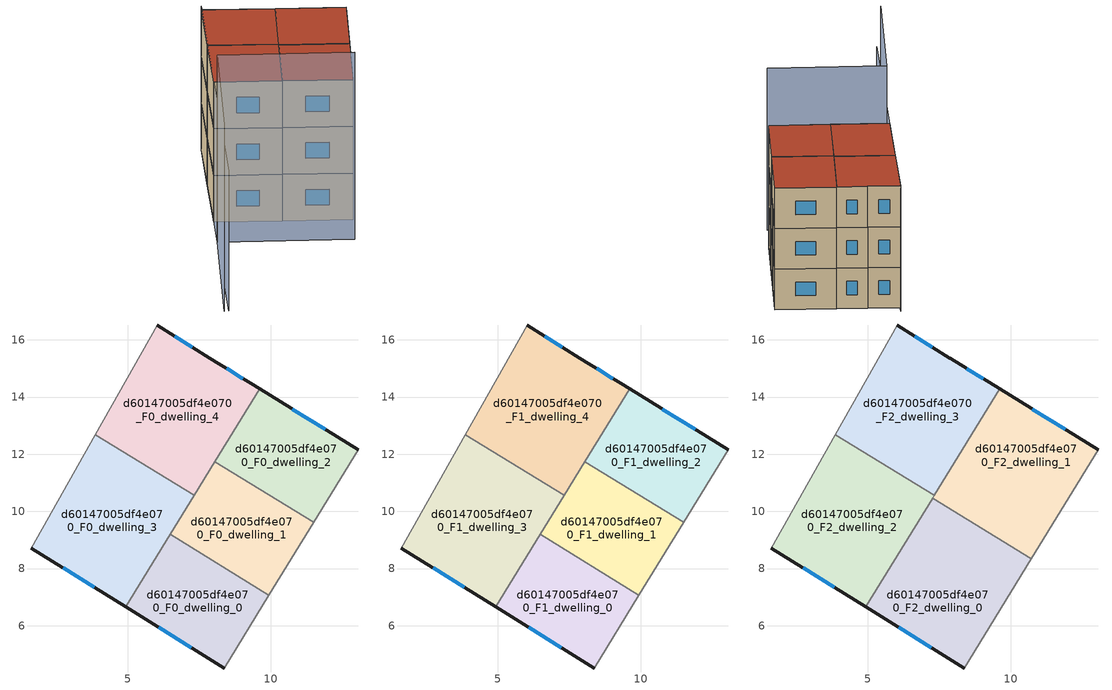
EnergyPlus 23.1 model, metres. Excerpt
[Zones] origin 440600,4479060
d60147005df4e070_F0_dwelling_0
 floor ground (EU_floor_Construction): 9.94,7.08 8.38,4.52 4.93,6.66 6.49,9.19 z0
 wall outside (EU_wall_Construction): 4.93,6.66 8.38,4.52 z0:3
 wall to d60147005df4e070_F0_dwelling_1 (EU_wall_Construction): 9.94,7.08 6.49,9.19 z0:3
 wall adiabatic (EU_wall_Construction): 8.38,4.52 9.94,7.08 z0:3
 wall to d60147005df4e070_F0_dwelling_3 (EU_wall_Construction): 6.49,9.19 4.93,6.66 z0:3
 window (EU_Window_Construction): 6.08,5.94 7.22,5.24 z1:2
d60147005df4e070_F0_dwelling_1
 floor ground (EU_floor_Construction): 11.5,9.62 9.94,7.08 6.49,9.19 8.05,11.74 z0
 wall to d60147005df4e070_F0_dwelling_2 (EU_wall_Construction): 11.5,9.62 8.05,11.74 z0:3
 wall adiabatic (EU_wall_Construction): 9.94,7.08 11.5,9.62 z0:3
 wall to d60147005df4e070_F0_dwelling_4 (EU_wall_Construction): 8.05,11.74 7.33,10.56 z0:3
 wall to d60147005df4e070_F0_dwelling_3 (EU_wall_Construction): 7.33,10.56 6.49,9.19 z0:3
d60147005df4e070_F0_dwelling_2
 floor ground (EU_floor_Construction): 13.06,12.16 11.5,9.62 8.05,11.74 9.61,14.29 z0
 wall outside (EU_wall_Construction): 13.06,12.16 9.61,14.29 z0:3
 wall adiabatic (EU_wall_Construction): 11.5,9.62 13.06,12.16 z0:3
 wall to d60147005df4e070_F0_dwelling_4 (EU_wall_Construction): 9.61,14.29 8.05,11.74 z0:3
 window (EU_Window_Construction): 11.9,12.87 10.76,13.57 z1:2
d60147005df4e070_F0_dwelling_3
 floor ground (EU_floor_Construction): 7.33,10.56 4.93,6.66 1.63,8.71 3.87,12.68 z0
 wall outside (EU_wall_Construction): 1.63,8.71 4.93,6.66 z0:3
 wall to d60147005df4e070_F0_dwelling_4 (EU_wall_Construction): 7.33,10.56 3.87,12.68 z0:3
 wall adiabatic (EU_wall_Construction): 3.87,12.68 1.63,8.71 z0:3
 window (EU_Window_Construction): 2.74,8.02 3.83,7.34 z1:2
d60147005df4e070_F0_dwelling_4
 floor ground (EU_floor_Construction): 7.88,15.36 9.61,14.29 7.33,10.56 3.87,12.68 6.04,16.52 z0
 wall outside (EU_wall_Construction): 9.61,14.29 7.88,15.36 6.04,16.52 z0:3
 wall adiabatic (EU_wall_Construction): 6.04,16.52 3.87,12.68 z0:3
 window (EU_Window_Construction): 7.26,15.75 6.65,16.13 / 9.03,14.65 8.46,15 z1:2
d60147005df4e070_F1_dwelling_0
 floor to d60147005df4e070_F0_dwelling_0 (EU_floor_Construction): 9.94,7.08 8.38,4.52 4.93,6.66 6.49,9.19 z3
 wall outside (EU_wall_Construction): 4.93,6.66 8.38,4.52 z3:6
 wall to d60147005df4e070_F1_dwelling_1 (EU_wall_Construction): 9.94,7.08 6.49,9.19 z3:6
 wall adiabatic (EU_wall_Construction): 8.38,4.52 9.94,7.08 z3:6
 wall to d60147005df4e070_F1_dwelling_3 (EU_wall_Construction): 6.49,9.19 4.93,6.66 z3:6
 window (EU_Window_Construction): 6.08,5.94 7.22,5.24 z4:5
d60147005df4e070_F1_dwelling_1
 floor to d60147005df4e070_F0_dwelling_1 (EU_floor_Construction): 11.5,9.62 9.94,7.08 6.49,9.19 8.05,11.74 z3
 wall to d60147005df4e070_F1_dwelling_2 (EU_wall_Construction): 11.5,9.62 8.05,11.74 z3:6
 wall adiabatic (EU_wall_Construction): 9.94,7.08 11.5,9.62 z3:6
 wall to d60147005df4e070_F1_dwelling_4 (EU_wall_Construction): 8.05,11.74 7.33,10.56 z3:6
 wall to d60147005df4e070_F1_dwelling_3 (EU_wall_Construction): 7.33,10.56 6.49,9.19 z3:6
d60147005df4e070_F1_dwelling_2
 floor to d60147005df4e070_F0_dwelling_2 (EU_floor_Construction): 13.06,12.16 11.5,9.62 8.05,11.74 9.61,14.29 z3
 wall outside (EU_wall_Construction): 13.06,12.16 9.61,14.29 z3:6
 wall adiabatic (EU_wall_Construction): 11.5,9.62 13.06,12.16 z3:6
 wall to d60147005df4e070_F1_dwelling_4 (EU_wall_Construction): 9.61,14.29 8.05,11.74 z3:6
 window (EU_Window_Construction): 11.9,12.87 10.76,13.57 z4:5
d60147005df4e070_F1_dwelling_3
 floor to d60147005df4e070_F0_dwelling_3 (EU_floor_Construction): 7.33,10.56 4.93,6.66 1.63,8.71 3.87,12.68 z3
 wall outside (EU_wall_Construction): 1.63,8.71 4.93,6.66 z3:6
 wall to d60147005df4e070_F1_dwelling_4 (EU_wall_Construction): 7.33,10.56 3.87,12.68 z3:6
 wall adiabatic (EU_wall_Construction): 3.87,12.68 1.63,8.71 z3:6
 window (EU_Window_Construction): 2.74,8.02 3.83,7.34 z4:5
d60147005df4e070_F1_dwelling_4
 floor to d60147005df4e070_F0_dwelling_4 (EU_floor_Construction): 7.88,15.36 9.61,14.29 7.33,10.56 3.87,12.68 6.04,16.52 z3
 wall outside (EU_wall_Construction): 9.61,14.29 7.88,15.36 6.04,16.52 z3:6
 wall adiabatic (EU_wall_Construction): 6.04,16.52 3.87,12.68 z3:6
 window (EU_Window_Construction): 7.26,15.75 6.65,16.13 / 9.03,14.65 8.46,15 z4:5
d60147005df4e070_F2_dwelling_0
 floor to d60147005df4e070_F1_dwelling_0 (EU_floor_Construction): 9.94,7.08 8.38,4.52 4.93,6.66 6.49,9.19 z6
 floor to d60147005df4e070_F1_dwelling_1 (EU_floor_Construction): 10.72,8.35 9.94,7.08 6.49,9.19 7.27,10.46 z6
 wall outside (EU_wall_Construction): 4.93,6.66 8.38,4.52 z6:9
 wall adiabatic (EU_wall_Construction): 8.38,4.52 10.72,8.35 z6:9
 wall to d60147005df4e070_F2_dwelling_1 (EU_wall_Construction): 10.72,8.35 7.27,10.46 z6:9
 wall to d60147005df4e070_F2_dwelling_2 (EU_wall_Construction): 7.27,10.46 4.93,6.66 z6:9
 window (EU_Window_Construction): 6.08,5.94 7.22,5.24 z7:8
 roof outside (EU_roof_Construction): 8.38,4.52 10.72,8.35 7.27,10.46 4.93,6.66 z9
d60147005df4e070_F2_dwelling_1
 floor to d60147005df4e070_F1_dwelling_1 (EU_floor_Construction): 11.5,9.62 10.72,8.35 7.27,10.46 8.05,11.74 z6
 floor to d60147005df4e070_F1_dwelling_2 (EU_floor_Construction): 13.06,12.16 11.5,9.62 8.05,11.74 9.61,14.29 z6
 wall outside (EU_wall_Construction): 13.06,12.16 9.61,14.29 z6:9
 wall adiabatic (EU_wall_Construction): 10.72,8.35 13.06,12.16 z6:9
 wall to d60147005df4e070_F2_dwelling_3 (EU_wall_Construction): 9.61,14.29 7.33,10.56 z6:9
 wall to d60147005df4e070_F2_dwelling_2 (EU_wall_Construction): 7.33,10.56 7.27,10.46 z6:9
 window (EU_Window_Construction): 11.9,12.87 10.76,13.57 z7:8
 roof outside (EU_roof_Construction): 10.72,8.35 13.06,12.16 9.61,14.29 7.27,10.46 z9
d60147005df4e070_F2_dwelling_2
 floor to d60147005df4e070_F1_dwelling_3 (EU_floor_Construction): 7.33,10.56 4.93,6.66 1.63,8.71 3.87,12.68 z6
 wall outside (EU_wall_Construction): 1.63,8.71 4.93,6.66 z6:9
 wall adiabatic (EU_wall_Construction): 3.87,12.68 1.63,8.71 z6:9
 wall to d60147005df4e070_F2_dwelling_3 (EU_wall_Construction): 7.33,10.56 3.87,12.68 z6:9
 window (EU_Window_Construction): 2.74,8.02 3.83,7.34 z7:8
 roof outside (EU_roof_Construction): 4.93,6.66 7.33,10.56 3.87,12.68 1.63,8.71 z9
d60147005df4e070_F2_dwelling_3
 floor to d60147005df4e070_F1_dwelling_4 (EU_floor_Construction): 7.89,15.35 9.61,14.29 7.33,10.56 3.87,12.68 6.04,16.52 7.88,15.36 z6
 wall outside (EU_wall_Construction): 9.61,14.29 7.89,15.35 7.88,15.36 6.04,16.52 z6:9
 wall adiabatic (EU_wall_Construction): 6.04,16.52 3.87,12.68 z6:9
 window (EU_Window_Construction): 9.04,14.64 8.47,15 / 7.26,15.75 6.65,16.13 z7:8
 roof outside (EU_roof_Construction): 7.33,10.56 9.61,14.29 7.89,15.35 7.88,15.36 6.04,16.52 3.87,12.68 z9
shading: -4.03,-0.69 0.41,6.57 / 0.41,6.57 7.12,2.48 z0:12; 6.31,16.93 -3.79,-0.83 z0:9
[Building]
EU S2 Campaign: North Axis=0; Terrain=City; Solar Distribution=FullExterior
[Site:Location]
Madrid: Latitude=40.5; Longitude=-3.5; Time Zone=1; Elevation=609
[SizingPeriod:WeatherFileDays]
AnnualSizingPeriod: Begin Month=1; Begin Day of Month=1; End Month=12; End Day of Month=31; Day of Week for Start Day=Monday; Use Weather File Daylight Saving Period=No; Use Weather File Rain and Snow Indicators=No
[MATERIAL]
EU_InternalMass_Material: Roughness=MediumRough; Thickness=0.1; Conductivity=1; Density=1800; Specific Heat=900; Thermal Absorptance=0.9; Solar Absorptance=0.7; Visible Absorptance=0.7
[MATERIAL:NOMASS] Roughness=MediumRough; Thermal Absorptance=0.9; Solar Absorptance=0.7; Visible Absorptance=0.7
Name | Thermal Resistance
EU_wall_NoMass | 0.459673
EU_roof_NoMass | 0.495815
EU_floor_NoMass | 0.788942
[WINDOWMATERIAL:SIMPLEGLAZINGSYSTEM]
EU_Window_SimpleGlazing: UFactor=4.26103; Solar Heat Gain Coefficient=0.85; Visible Transmittance=0.85
[CONSTRUCTION]
EU_wall_Construction: EU_wall_NoMass
EU_roof_Construction: EU_roof_NoMass
EU_floor_Construction: EU_floor_NoMass
EU_InternalMass_Construction: EU_InternalMass_Material
EU_Window_Construction: EU_Window_SimpleGlazing
[ZONE] Type=1; Multiplier=1; Ceiling Height=autocalculate; Floor Area=autocalculate; Part of Total Floor Area=Yes
Name | Volume
d60147005df4e070_F0_dwelling_0; d60147005df4e070_F1_dwelling_0 | 36.2574
d60147005df4e070_F2_dwelling_0 | 54.3768
d60147005df4e070_F0_dwelling_1; d60147005df4e070_F1_dwelling_1 | 36.2534
d60147005df4e070_F2_dwelling_1 | 54.3831
d60147005df4e070_F0_dwelling_2; d60147005df4e070_F1_dwelling_2 | 36.2563
d60147005df4e070_F2_dwelling_2; d60147005df4e070_F0_dwelling_3; d60147005df4e070_F1_dwelling_3 | 54.3787
d60147005df4e070_F2_dwelling_3 | 54.379
d60147005df4e070_F0_dwelling_4; d60147005df4e070_F1_dwelling_4 | 54.3798
[INTERNALMASS] Construction=EU_InternalMass_Construction
Name | Zone or ZoneList | Surface Area
d60147005df4e070_F0_dwelling_0_EU_InternalMass | d60147005df4e070_F0_dwelling_0 | 12.0857
d60147005df4e070_F0_dwelling_1_EU_InternalMass | d60147005df4e070_F0_dwelling_1 | 12.0846
d60147005df4e070_F0_dwelling_2_EU_InternalMass | d60147005df4e070_F0_dwelling_2 | 12.0852
d60147005df4e070_F0_dwelling_3_EU_InternalMass | d60147005df4e070_F0_dwelling_3 | 18.1263
d60147005df4e070_F0_dwelling_4_EU_InternalMass | d60147005df4e070_F0_dwelling_4 | 18.1267
d60147005df4e070_F1_dwelling_0_EU_InternalMass | d60147005df4e070_F1_dwelling_0 | 12.0857
d60147005df4e070_F1_dwelling_1_EU_InternalMass | d60147005df4e070_F1_dwelling_1 | 12.0846
d60147005df4e070_F1_dwelling_2_EU_InternalMass | d60147005df4e070_F1_dwelling_2 | 12.0852
d60147005df4e070_F1_dwelling_3_EU_InternalMass | d60147005df4e070_F1_dwelling_3 | 18.1263
d60147005df4e070_F1_dwelling_4_EU_InternalMass | d60147005df4e070_F1_dwelling_4 | 18.1267
d60147005df4e070_F2_dwelling_0_EU_InternalMass | d60147005df4e070_F2_dwelling_0 | 18.1259
d60147005df4e070_F2_dwelling_1_EU_InternalMass | d60147005df4e070_F2_dwelling_1 | 18.1269
d60147005df4e070_F2_dwelling_2_EU_InternalMass | d60147005df4e070_F2_dwelling_2 | 18.1258
d60147005df4e070_F2_dwelling_3_EU_InternalMass | d60147005df4e070_F2_dwelling_3 | 18.1265
[OTHEREQUIPMENT] Fuel Type=Electricity; Design Level Calculation Method=Watts/Area; Power per Zone Floor Area=1; Fraction Latent=0; Fraction Radiant=0; Fraction Lost=0; Carbon Dioxide Generation Rate=0; EndUse Subcategory=EU_Step8_InternalGains
Name | Zone or ZoneList or Space or SpaceList | Schedule
EU_Step8_InternalGain_d60147005df4e070_F0_dwelling_0_f000 | d60147005df4e070_F0_dwelling_0 | EU_Step8_GainSchedule_d60147005df4e070_F0_dwelling_0_f000
EU_Step8_InternalGain_d60147005df4e070_F0_dwelling_1_f000 | d60147005df4e070_F0_dwelling_1 | EU_Step8_GainSchedule_d60147005df4e070_F0_dwelling_1_f000
EU_Step8_InternalGain_d60147005df4e070_F0_dwelling_2_f000 | d60147005df4e070_F0_dwelling_2 | EU_Step8_GainSchedule_d60147005df4e070_F0_dwelling_2_f000
EU_Step8_InternalGain_d60147005df4e070_F0_dwelling_3_f000 | d60147005df4e070_F0_dwelling_3 | EU_Step8_GainSchedule_d60147005df4e070_F0_dwelling_3_f000
EU_Step8_InternalGain_d60147005df4e070_F0_dwelling_4_f000 | d60147005df4e070_F0_dwelling_4 | EU_Step8_GainSchedule_d60147005df4e070_F0_dwelling_4_f000
EU_Step8_InternalGain_d60147005df4e070_F1_dwelling_0_f000 | d60147005df4e070_F1_dwelling_0 | EU_Step8_GainSchedule_d60147005df4e070_F1_dwelling_0_f000
EU_Step8_InternalGain_d60147005df4e070_F1_dwelling_1_f000 | d60147005df4e070_F1_dwelling_1 | EU_Step8_GainSchedule_d60147005df4e070_F1_dwelling_1_f000
EU_Step8_InternalGain_d60147005df4e070_F1_dwelling_2_f000 | d60147005df4e070_F1_dwelling_2 | EU_Step8_GainSchedule_d60147005df4e070_F1_dwelling_2_f000
EU_Step8_InternalGain_d60147005df4e070_F1_dwelling_3_f000 | d60147005df4e070_F1_dwelling_3 | EU_Step8_GainSchedule_d60147005df4e070_F1_dwelling_3_f000
EU_Step8_InternalGain_d60147005df4e070_F1_dwelling_4_f000 | d60147005df4e070_F1_dwelling_4 | EU_Step8_GainSchedule_d60147005df4e070_F1_dwelling_4_f000
EU_Step8_InternalGain_d60147005df4e070_F2_dwelling_0_f000 | d60147005df4e070_F2_dwelling_0 | EU_Step8_GainSchedule_d60147005df4e070_F2_dwelling_0_f000
EU_Step8_InternalGain_d60147005df4e070_F2_dwelling_1_f000 | d60147005df4e070_F2_dwelling_1 | EU_Step8_GainSchedule_d60147005df4e070_F2_dwelling_1_f000
EU_Step8_InternalGain_d60147005df4e070_F2_dwelling_2_f000 | d60147005df4e070_F2_dwelling_2 | EU_Step8_GainSchedule_d60147005df4e070_F2_dwelling_2_f000
EU_Step8_InternalGain_d60147005df4e070_F2_dwelling_3_f000 | d60147005df4e070_F2_dwelling_3 | EU_Step8_GainSchedule_d60147005df4e070_F2_dwelling_3_f000
[ZONEVENTILATION:DESIGNFLOWRATE] Schedule=EU_AlwaysOn; Design Flow Rate Calculation Method=AirChanges/Hour; Air Changes per Hour=0.719161; Ventilation Type=Natural; Fan Pressure Rise=0; Fan Total Efficiency=1; Constant Term Coefficient=1; Temperature Term Coefficient=0; Velocity Term Coefficient=0; Velocity Squared Term Coefficient=0; Minimum Indoor Temperature=-100; Maximum Indoor Temperature=100; Delta Temperature=-100; Minimum Outdoor Temperature=-100; Maximum Outdoor Temperature=100; Maximum Wind Speed=40
Name | Zone or ZoneList or Space or SpaceList
EU_ConstantAir_d60147005df4e070_F0_dwelling_0 | d60147005df4e070_F0_dwelling_0
EU_ConstantAir_d60147005df4e070_F0_dwelling_1 | d60147005df4e070_F0_dwelling_1
EU_ConstantAir_d60147005df4e070_F0_dwelling_2 | d60147005df4e070_F0_dwelling_2
EU_ConstantAir_d60147005df4e070_F0_dwelling_3 | d60147005df4e070_F0_dwelling_3
EU_ConstantAir_d60147005df4e070_F0_dwelling_4 | d60147005df4e070_F0_dwelling_4
EU_ConstantAir_d60147005df4e070_F1_dwelling_0 | d60147005df4e070_F1_dwelling_0
EU_ConstantAir_d60147005df4e070_F1_dwelling_1 | d60147005df4e070_F1_dwelling_1
EU_ConstantAir_d60147005df4e070_F1_dwelling_2 | d60147005df4e070_F1_dwelling_2
EU_ConstantAir_d60147005df4e070_F1_dwelling_3 | d60147005df4e070_F1_dwelling_3
EU_ConstantAir_d60147005df4e070_F1_dwelling_4 | d60147005df4e070_F1_dwelling_4
EU_ConstantAir_d60147005df4e070_F2_dwelling_0 | d60147005df4e070_F2_dwelling_0
EU_ConstantAir_d60147005df4e070_F2_dwelling_1 | d60147005df4e070_F2_dwelling_1
EU_ConstantAir_d60147005df4e070_F2_dwelling_2 | d60147005df4e070_F2_dwelling_2
EU_ConstantAir_d60147005df4e070_F2_dwelling_3 | d60147005df4e070_F2_dwelling_3
[HVACTEMPLATE:THERMOSTAT] Constant Heating Setpoint=20; Constant Cooling Setpoint=50
EU_HeatOnly_d60147005df4e070_F0_dwelling_0; EU_HeatOnly_d60147005df4e070_F0_dwelling_1; EU_HeatOnly_d60147005df4e070_F0_dwelling_2; EU_HeatOnly_d60147005df4e070_F0_dwelling_3; EU_HeatOnly_d60147005df4e070_F0_dwelling_4; EU_HeatOnly_d60147005df4e070_F1_dwelling_0; EU_HeatOnly_d60147005df4e070_F1_dwelling_1; EU_HeatOnly_d60147005df4e070_F1_dwelling_2; EU_HeatOnly_d60147005df4e070_F1_dwelling_3; EU_HeatOnly_d60147005df4e070_F1_dwelling_4; EU_HeatOnly_d60147005df4e070_F2_dwelling_0; EU_HeatOnly_d60147005df4e070_F2_dwelling_1; EU_HeatOnly_d60147005df4e070_F2_dwelling_2; EU_HeatOnly_d60147005df4e070_F2_dwelling_3
[HVACTEMPLATE:ZONE:IDEALLOADSAIRSYSTEM] System Availability Schedule=EU_AlwaysOn; Maximum Heating Supply Air Temperature=50; Minimum Cooling Supply Air Temperature=13; Maximum Heating Supply Air Humidity Ratio=0.0156; Minimum Cooling Supply Air Humidity Ratio=0.0077; Heating Limit=NoLimit; Cooling Limit=NoLimit; Heating Availability Schedule=EU_AlwaysOn; Cooling Availability Schedule=EU_CoolingOff; Dehumidification Control Type=ConstantSensibleHeatRatio; Cooling Sensible Heat Ratio=0.7; Dehumidification Setpoint=60; Humidification Control Type=None; Humidification Setpoint=30; Outdoor Air Method=None; Outdoor Air Flow Rate per Person=0.00944; Outdoor Air Flow Rate per Zone Floor Area=0; Outdoor Air Flow Rate per Zone=0; Demand Controlled Ventilation Type=None; Outdoor Air Economizer Type=NoEconomizer; Heat Recovery Type=None; Sensible Heat Recovery Effectiveness=0.7; Latent Heat Recovery Effectiveness=0.65
Name | Template Thermostat
d60147005df4e070_F0_dwelling_0 | EU_HeatOnly_d60147005df4e070_F0_dwelling_0
d60147005df4e070_F0_dwelling_1 | EU_HeatOnly_d60147005df4e070_F0_dwelling_1
d60147005df4e070_F0_dwelling_2 | EU_HeatOnly_d60147005df4e070_F0_dwelling_2
d60147005df4e070_F0_dwelling_3 | EU_HeatOnly_d60147005df4e070_F0_dwelling_3
d60147005df4e070_F0_dwelling_4 | EU_HeatOnly_d60147005df4e070_F0_dwelling_4
d60147005df4e070_F1_dwelling_0 | EU_HeatOnly_d60147005df4e070_F1_dwelling_0
d60147005df4e070_F1_dwelling_1 | EU_HeatOnly_d60147005df4e070_F1_dwelling_1
d60147005df4e070_F1_dwelling_2 | EU_HeatOnly_d60147005df4e070_F1_dwelling_2
d60147005df4e070_F1_dwelling_3 | EU_HeatOnly_d60147005df4e070_F1_dwelling_3
d60147005df4e070_F1_dwelling_4 | EU_HeatOnly_d60147005df4e070_F1_dwelling_4
d60147005df4e070_F2_dwelling_0 | EU_HeatOnly_d60147005df4e070_F2_dwelling_0
d60147005df4e070_F2_dwelling_1 | EU_HeatOnly_d60147005df4e070_F2_dwelling_1
d60147005df4e070_F2_dwelling_2 | EU_HeatOnly_d60147005df4e070_F2_dwelling_2
d60147005df4e070_F2_dwelling_3 | EU_HeatOnly_d60147005df4e070_F2_dwelling_3
[SIZING:ZONE] Zone Cooling Design Supply Air Temperature Input Method=SupplyAirTemperature; Zone Cooling Design Supply Air Temperature=13; Zone Heating Design Supply Air Temperature Input Method=SupplyAirTemperature; Zone Heating Design Supply Air Temperature=50; Zone Cooling Design Supply Air Humidity Ratio=0.008; Zone Heating Design Supply Air Humidity Ratio=0.008; Cooling Design Air Flow Method=DesignDay; Cooling Design Air Flow Rate=0; Cooling Minimum Air Flow per Zone Floor Area=0.000762; Cooling Minimum Air Flow=0; Cooling Minimum Air Flow Fraction=0.2; Heating Design Air Flow Method=DesignDay; Heating Design Air Flow Rate=0; Heating Maximum Air Flow per Zone Floor Area=0.002032; Heating Maximum Air Flow=0.141576; Heating Maximum Air Flow Fraction=0.3; Account for Dedicated Outdoor Air System=No; Dedicated Outdoor Air System Control Strategy=NeutralSupplyAir; Dedicated Outdoor Air Low Setpoint Temperature for Design=autosize; Dedicated Outdoor Air High Setpoint Temperature for Design=autosize; Zone Load Sizing Method=Sensible Load Only No Latent Load; Zone Latent Cooling Design Supply Air Humidity Ratio Input Method=HumidityRatioDifference; Zone Cooling Design Supply Air Humidity Ratio Difference=0.005; Zone Latent Heating Design Supply Air Humidity Ratio Input Method=HumidityRatioDifference; Zone Humidification Design Supply Air Humidity Ratio Difference=0.005
d60147005df4e070_F0_dwelling_0; d60147005df4e070_F0_dwelling_1; d60147005df4e070_F0_dwelling_2; d60147005df4e070_F0_dwelling_3; d60147005df4e070_F0_dwelling_4; d60147005df4e070_F1_dwelling_0; d60147005df4e070_F1_dwelling_1; d60147005df4e070_F1_dwelling_2; d60147005df4e070_F1_dwelling_3; d60147005df4e070_F1_dwelling_4; d60147005df4e070_F2_dwelling_0; d60147005df4e070_F2_dwelling_1; d60147005df4e070_F2_dwelling_2; d60147005df4e070_F2_dwelling_3
[SCHEDULE:CONSTANT]
Name | Hourly Value
EU_AlwaysOn | 1
EU_CoolingOff | 0
[SCHEDULE:FILE] Column Number=1; Rows to Skip at Top=0; Number of Hours of Data=8760; Column Separator=Comma; Interpolate to Timestep=No; Minutes per Item=60; Adjust Schedule for Daylight Savings=Yes
Name | File
EU_Step8_GainSchedule_d60147005df4e070_F0_dwelling_0_f000 | ../../schedules/d60147005df4e070/d60147005df4e070_F0_dwelling_0_f000_gain.csv
EU_Step8_GainSchedule_d60147005df4e070_F0_dwelling_1_f000 | ../../schedules/d60147005df4e070/d60147005df4e070_F0_dwelling_1_f000_gain.csv
EU_Step8_GainSchedule_d60147005df4e070_F0_dwelling_2_f000 | ../../schedules/d60147005df4e070/d60147005df4e070_F0_dwelling_2_f000_gain.csv
EU_Step8_GainSchedule_d60147005df4e070_F0_dwelling_3_f000 | ../../schedules/d60147005df4e070/d60147005df4e070_F0_dwelling_3_f000_gain.csv
EU_Step8_GainSchedule_d60147005df4e070_F0_dwelling_4_f000 | ../../schedules/d60147005df4e070/d60147005df4e070_F0_dwelling_4_f000_gain.csv
EU_Step8_GainSchedule_d60147005df4e070_F1_dwelling_0_f000 | ../../schedules/d60147005df4e070/d60147005df4e070_F1_dwelling_0_f000_gain.csv
EU_Step8_GainSchedule_d60147005df4e070_F1_dwelling_1_f000 | ../../schedules/d60147005df4e070/d60147005df4e070_F1_dwelling_1_f000_gain.csv
EU_Step8_GainSchedule_d60147005df4e070_F1_dwelling_2_f000 | ../../schedules/d60147005df4e070/d60147005df4e070_F1_dwelling_2_f000_gain.csv
EU_Step8_GainSchedule_d60147005df4e070_F1_dwelling_3_f000 | ../../schedules/d60147005df4e070/d60147005df4e070_F1_dwelling_3_f000_gain.csv
EU_Step8_GainSchedule_d60147005df4e070_F1_dwelling_4_f000 | ../../schedules/d60147005df4e070/d60147005df4e070_F1_dwelling_4_f000_gain.csv
EU_Step8_GainSchedule_d60147005df4e070_F2_dwelling_0_f000 | ../../schedules/d60147005df4e070/d60147005df4e070_F2_dwelling_0_f000_gain.csv
EU_Step8_GainSchedule_d60147005df4e070_F2_dwelling_1_f000 | ../../schedules/d60147005df4e070/d60147005df4e070_F2_dwelling_1_f000_gain.csv
EU_Step8_GainSchedule_d60147005df4e070_F2_dwelling_2_f000 | ../../schedules/d60147005df4e070/d60147005df4e070_F2_dwelling_2_f000_gain.csv
EU_Step8_GainSchedule_d60147005df4e070_F2_dwelling_3_f000 | ../../schedules/d60147005df4e070/d60147005df4e070_F2_dwelling_3_f000_gain.csv
